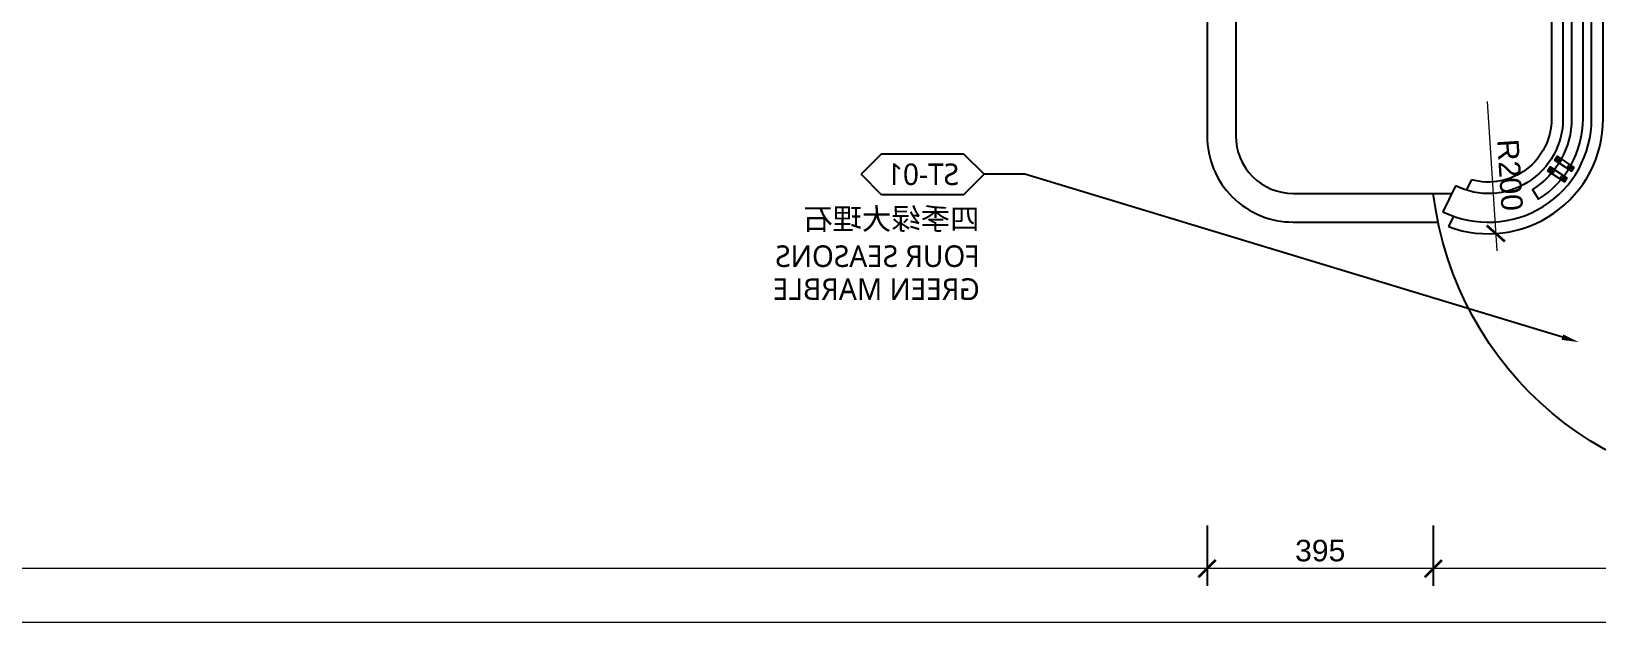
# Model space of a CAD drawing. Header units: millimetres. Extents: x 92928 to 223128, y -11456 to 21098.
# Drawn here: x 217690 to 220417, y 967 to 2026 of the extents above; entities that cross this region are included whole.
import ezdxf
from ezdxf import colors
from ezdxf.entities.mleader import LeaderData, LeaderLine
from ezdxf.enums import TextEntityAlignment as Align
from ezdxf.math import Vec2, Vec3

# ---------------------------------------------------------------- set-up
doc = ezdxf.new("R2010")
doc.units = ezdxf.units.MM
doc.set_wipeout_variables(frame=1)
doc.linetypes.add('DOT', pattern=[6.35, 0, -6.35])
doc.layers.get('Defpoints').update_dxf_attribs({"color": 250})
for name, color, linetype, lineweight in [('_ACM-A-ANNO-DIMS', 2, 'Continuous', 13), ('_ACM-A-ANNO-DIMS @ 15', 2, 'Continuous', 13), ('_ACM-A-DETL-THIN', 2, 'Continuous', 9)]:
    doc.layers.add(name, color=color, linetype=linetype, lineweight=lineweight)
doc.layers.add('I-PL-IDS-MILL', color=40, linetype='Continuous')
doc.layers.add('WALL TYPE$0$G-ANNO-NOTE-CH', color=7, linetype='Continuous')
doc.styles.add('Arial', font='ARIALUNI.ttf')
doc.styles.add('WALL TYPE$0$Aecom Chinese', font='Microsoft YaHei.ttf')
doc.dimstyles.new('Aec-Arch-M-注释性', dxfattribs={"dimscale": 2, "dimtxt": 2.5, "dimasz": 2, "dimexe": 2, "dimexo": 2, "dimgap": 0.8, "dimtad": 1, "dimdec": 0, "dimrnd": 5, "dimzin": 3, "dimdsep": 46, "dimtxsty": 'Arial', "dimblk": 'WALL TYPE$0$_ArchTick', "dimcen": 2.5, "dimdle": 2, "dimclrd": 256, "dimclrt": 256, "dimazin": 2, "dimtfac": 0.75, "dimtdec": 0, "dimtix": 1, "dimtmove": 2, "dimatfit": 2, "dimfxl": 5, "dimfxlon": 1, "dimtolj": 1, "dimtzin": 0, "dimlwd": -1, "dimarcsym": 0})

# ---------------------------------------------------------------- blocks, each defined once
blk = doc.blocks.new('WALL TYPE$0$_ArchTick')
at = {"color": 0, "linetype": 'ByBlock', "const_width": 0.15}
blk.add_lwpolyline([(-0.5, -0.5), (0.5, 0.5)], dxfattribs=at)
blk = doc.blocks.new('*D585')
at = {"layer": '_ACM-A-ANNO-DIMS', "color": 0, "lineweight": -2, "transparency": 16777216}
for p, q in [((214238.1, 1165.4), (214238.1, 1060.4)), ((219738.1, 1165.4), (219738.1, 1060.4))]:
    blk.add_line(p, q, dxfattribs=at)
at = {"layer": '_ACM-A-ANNO-DIMS', "transparency": 16777216}
blk.add_line((219768.1, 1090.4), (214208.1, 1090.4), dxfattribs=at)
at = {"layer": 'Defpoints', "color": 0, "transparency": 16777216}
for p in [(214238.1, 1743.7), (219738.1, 1743.7), (214238.1, 1090.4)]:
    blk.add_point(p, dxfattribs=at)
at = {"layer": '_ACM-A-ANNO-DIMS', "transparency": 16777216, "xscale": 30, "yscale": 30, "zscale": 30, "rotation": 180}
blk.add_blockref('WALL TYPE$0$_ArchTick', (214238.1, 1090.4), dxfattribs=at)
at = {"layer": '_ACM-A-ANNO-DIMS', "transparency": 16777216, "xscale": 30, "yscale": 30, "zscale": 30}
blk.add_blockref('WALL TYPE$0$_ArchTick', (219738.1, 1090.4), dxfattribs=at)
at = {"layer": '_ACM-A-ANNO-DIMS', "transparency": 16777216, "insert": (216988.1, 1121.5), "char_height": 37.5, "attachment_point": 5, "style": 'Arial'}
blk.add_mtext('\\A1;5500', dxfattribs=at)
blk = doc.blocks.new('*D586')
at = {"layer": '_ACM-A-ANNO-DIMS', "color": 0, "lineweight": -2, "transparency": 16777216}
for p, q in [((219738.1, 1165.4), (219738.1, 1060.4)), ((220132.2, 1165.4), (220132.2, 1060.4))]:
    blk.add_line(p, q, dxfattribs=at)
at = {"layer": '_ACM-A-ANNO-DIMS', "transparency": 16777216}
blk.add_line((220162.2, 1090.4), (219708.1, 1090.4), dxfattribs=at)
at = {"layer": 'Defpoints', "color": 0, "transparency": 16777216}
for p in [(219738.1, 1743.7), (220132.2, 1743.7), (219738.1, 1090.4)]:
    blk.add_point(p, dxfattribs=at)
at = {"layer": '_ACM-A-ANNO-DIMS', "transparency": 16777216, "xscale": 30, "yscale": 30, "zscale": 30, "rotation": 180}
blk.add_blockref('WALL TYPE$0$_ArchTick', (219738.1, 1090.4), dxfattribs=at)
at = {"layer": '_ACM-A-ANNO-DIMS', "transparency": 16777216, "xscale": 30, "yscale": 30, "zscale": 30}
blk.add_blockref('WALL TYPE$0$_ArchTick', (220132.2, 1090.4), dxfattribs=at)
at = {"layer": '_ACM-A-ANNO-DIMS', "transparency": 16777216, "insert": (219935.2, 1121.5), "char_height": 37.5, "attachment_point": 5, "style": 'Arial'}
blk.add_mtext('\\A1;395', dxfattribs=at)
blk = doc.blocks.new('*D587')
at = {"layer": '_ACM-A-ANNO-DIMS', "color": 0, "lineweight": -2, "transparency": 16777216}
for p, q in [((220132.2, 1165.4), (220132.2, 1060.4)), ((221308.1, 1165.4), (221308.1, 1060.4))]:
    blk.add_line(p, q, dxfattribs=at)
at = {"layer": '_ACM-A-ANNO-DIMS', "transparency": 16777216}
blk.add_line((221338.1, 1090.4), (220102.2, 1090.4), dxfattribs=at)
at = {"layer": 'Defpoints', "color": 0, "transparency": 16777216}
for p in [(220132.2, 1743.7), (221308.1, 1743.7), (220132.2, 1090.4)]:
    blk.add_point(p, dxfattribs=at)
at = {"layer": '_ACM-A-ANNO-DIMS', "transparency": 16777216, "xscale": 30, "yscale": 30, "zscale": 30, "rotation": 180}
blk.add_blockref('WALL TYPE$0$_ArchTick', (220132.2, 1090.4), dxfattribs=at)
at = {"layer": '_ACM-A-ANNO-DIMS', "transparency": 16777216, "xscale": 30, "yscale": 30, "zscale": 30}
blk.add_blockref('WALL TYPE$0$_ArchTick', (221308.1, 1090.4), dxfattribs=at)
at = {"layer": '_ACM-A-ANNO-DIMS', "transparency": 16777216, "insert": (220720.2, 1121.5), "char_height": 37.5, "attachment_point": 5, "style": 'Arial'}
blk.add_mtext('\\A1;1175', dxfattribs=at)
blk = doc.blocks.new('*D588')
at = {"layer": '_ACM-A-ANNO-DIMS', "color": 0, "lineweight": -2, "transparency": 16777216}
for p, q in [((212668.1, 1071.7), (212668.1, 966.7)), ((221308.1, 1071.7), (221308.1, 966.7))]:
    blk.add_line(p, q, dxfattribs=at)
at = {"layer": '_ACM-A-ANNO-DIMS', "transparency": 16777216}
blk.add_line((221338.1, 996.7), (212638.1, 996.7), dxfattribs=at)
at = {"layer": 'Defpoints', "color": 0, "transparency": 16777216}
for p in [(221308.1, 1743.7), (212668.1, 1713.4), (212668.1, 996.7)]:
    blk.add_point(p, dxfattribs=at)
at = {"layer": '_ACM-A-ANNO-DIMS', "transparency": 16777216, "xscale": 30, "yscale": 30, "zscale": 30, "rotation": 180}
blk.add_blockref('WALL TYPE$0$_ArchTick', (212668.1, 996.7), dxfattribs=at)
at = {"layer": '_ACM-A-ANNO-DIMS', "transparency": 16777216, "xscale": 30, "yscale": 30, "zscale": 30}
blk.add_blockref('WALL TYPE$0$_ArchTick', (221308.1, 996.7), dxfattribs=at)
at = {"layer": '_ACM-A-ANNO-DIMS', "transparency": 16777216, "insert": (216988.1, 1027.8), "char_height": 37.5, "attachment_point": 5, "style": 'Arial'}
blk.add_mtext('\\A1;8640', dxfattribs=at)
blk = doc.blocks.new('*D604')
at = {"layer": '_ACM-A-ANNO-DIMS', "transparency": 16777216}
blk.add_line((220226.1, 1903.4), (220243, 1643.9), dxfattribs=at)
at = {"layer": 'Defpoints', "color": 0, "transparency": 16777216}
for p in [(220228.1, 1873.4), (220241.1, 1673.8)]:
    blk.add_point(p, dxfattribs=at)
at = {"layer": '_ACM-A-ANNO-DIMS', "transparency": 16777216, "xscale": 30, "yscale": 30, "zscale": 30, "rotation": 273.7188638884888}
blk.add_blockref('WALL TYPE$0$_ArchTick', (220241.1, 1673.8), dxfattribs=at)
at = {"layer": '_ACM-A-ANNO-DIMS', "transparency": 16777216, "insert": (220265.7, 1775.7), "char_height": 37.5, "attachment_point": 5, "rotation": 273.7189, "style": 'Arial'}
blk.add_mtext('\\A1;R200', dxfattribs=at)
blk = doc.blocks.new('WHA12202707')
at = {"transparency": 16777216}
for p, q in [((2.38, 2.38), (0, 0)), ((11.91, 2.38), (2.38, 2.38)), ((11.91, 2.38), (14.29, 0)), ((2.38, -2.38), (0, 0)), ((11.91, -2.38), (14.29, 0)), ((2.38, -2.38), (11.91, -2.38))]:
    blk.add_line(p, q, dxfattribs=at)
at = {"transparency": 16777216, "style": 'WALL TYPE$0$Aecom Chinese'}
blk.add_attdef('英文2', (0.49, -14.58), '', height=2.5, dxfattribs=at)
at = {"layer": 'WALL TYPE$0$G-ANNO-NOTE-CH', "transparency": 16777216, "style": 'WALL TYPE$0$Aecom Chinese'}
blk.add_attdef('编号', text='', height=2.5, dxfattribs=at).set_placement((7.1, 0), align=Align.MIDDLE)
for tag, p in [('中文', (0.54, -5.18)), ('英文', (0.49, -9.51))]:
    blk.add_attdef(tag, text='', height=2.5, dxfattribs=at).set_placement(p, align=Align.MIDDLE_LEFT)
blk = doc.blocks.new('*U267')
at = {"color": 250}
for p, q in [((0, 8), (0, 0)), ((2.6, 8), (2.6, 0)), ((5, 8), (5, 0)), ((7.1, 8), (7.1, 0)), ((8.7, 8), (8.7, 0)), ((9.7, 8), (9.7, 0)), ((10, 8), (10, 0))]:
    blk.add_line(p, q, dxfattribs=at)
blk = doc.blocks.new('K_47')
at = {"color": 8, "linetype": 'DOT', "ltscale": 1000}
for points in [[(0, 7.5), (8, 7.5), (8, -27.5), (0, -27.5)], [(22, 7.5), (30, 7.5), (30, -27.5), (22, -27.5)]]:
    blk.add_wipeout(points, dxfattribs=at)
at = {"layer": 'I-PL-IDS-MILL'}
for points in [[(0, 7.5), (8, 7.5), (8, -27.5), (0, -27.5)], [(22, 7.5), (30, 7.5), (30, -27.5), (22, -27.5)]]:
    blk.add_lwpolyline(points, close=True, dxfattribs=at)
at = {"layer": '_ACM-A-DETL-THIN', "xscale": -1, "rotation": 270}
for p in [(0, -2.5), (22, -2.5)]:
    blk.add_blockref('*U267', p, dxfattribs=at)
at = {"layer": '_ACM-A-DETL-THIN', "rotation": 270}
for p in [(0, -17.5), (22, -17.5)]:
    blk.add_blockref('*U267', p, dxfattribs=at)

msp = doc.modelspace()

# ---------------------------------------------------------------- linework, layer by layer
at = {"layer": 'I-PL-IDS-MILL'}
for p, q in [((220171.1, 1756.6), (220149.1, 1711.7)), ((220198.6, 1767.4), (220189.7, 1749.2)), ((220167.6, 1703.9), (220158.8, 1685.8))]:
    msp.add_line(p, q, dxfattribs=at)
for points in [[(221108.1, 3323.4, -0.414214), (221308.1, 3123.4), (221308.1, 1813.4, -0.942452), (220132.2, 1743.7)], [(220158.8, 1685.8, 0.5221), (220428.1, 1873.4), (220428.1, 2623.4, 0.414214), (219928.1, 3123.4), (214048.1, 3123.4, 0.414214), (213548.1, 2623.4), (213548.1, 1873.4, 0.5221), (213817.4, 1685.8, 0.5221)], [(220149.1, 1711.7, 0.554397), (220408.1, 1873.4), (220408.1, 2623.4, 0.414214), (219928.1, 3103.4), (214048.1, 3103.4, 0.414214), (213568.1, 2623.4), (213568.1, 1873.4, 0.554397), (213827, 1711.7)], [(213805.1, 1756.6, -0.554397), (213618.1, 1873.4), (213618.1, 2623.4, -0.414214), (214048.1, 3053.4), (219928.1, 3053.4, -0.414214), (220358.1, 2623.4), (220358.1, 1873.4, -0.554397), (220171.1, 1756.6)], [(213777.6, 1767.4, -0.496077), (213638.1, 1873.4), (213638.1, 2623.4, -0.414214), (214048.1, 3033.4), (219928.1, 3033.4, -0.414214), (220338.1, 2623.4), (220338.1, 1873.4, -0.496077), (220198.6, 1767.4)], [(213811.4, 1743.7), (214088.1, 1743.7, 0.414214), (214188.1, 1843.7), (214188.1, 2253.4, -0.414214), (214418.1, 2483.4), (219558.1, 2483.4, -0.414214), (219788.1, 2253.4), (219788.1, 1843.7, 0.414214), (219888.1, 1743.7), (220164.8, 1743.7)]]:
    msp.add_lwpolyline(points, format="xyb", dxfattribs=at)
at = {"layer": 'I-PL-IDS-MILL', "color": 8}
msp.add_lwpolyline([(213671.3, 1750.4, -0.258654), (213603.1, 1873.4), (213603.1, 2623.4, -0.414214), (214048.1, 3068.4), (219928.1, 3068.4, -0.414214), (220373.1, 2623.4), (220373.1, 1873.4, -0.258654), (220304.9, 1750.4), (220315.5, 1733.5, 0.258654), (220393.1, 1873.4), (220393.1, 2623.4, 0.414214), (219928.1, 3088.4), (214048.1, 3088.4, 0.414214), (213583.1, 2623.4), (213583.1, 1873.4, 0.258654), (213660.7, 1733.5)], format="xyb", close=True, dxfattribs=at)
msp.add_lwpolyline([(213835.8, 1693.7), (214088.1, 1693.7, 0.414214), (214238.1, 1843.7), (214238.1, 2253.4, -0.414214), (214418.1, 2433.4), (219558.1, 2433.4, -0.414214), (219738.1, 2253.4), (219738.1, 1843.7, 0.414214), (219888.1, 1693.7), (220140.4, 1693.7)], format="xyb", dxfattribs=at)

# ---------------------------------------------------------------- dimensions: what is measured, and where the dimension line sits
at = {"layer": '_ACM-A-ANNO-DIMS @ 15'}
dim = msp.add_radius_dim(center=(220228.1, 1873.4), mpoint=(220241.1, 1673.8), dimstyle='Aec-Arch-M-注释性', override={"dimscale": 15, "dimtix": 1, "dimtofl": 1, "dimtmove": 2, "dimatfit": 2}, dxfattribs=at)
dim.commit()
dim.dimension.update_dxf_attribs({"geometry": '*D604', "text_midpoint": (220265.7, 1775.7)})
for base, p1, p2, picture, middle in [((212668.1, 996.7), (221308.1, 1743.7), (212668.1, 1713.4), '*D588', (216988.1, 1027.8)), ((214238.1, 1090.4), (219738.1, 1743.7), (214238.1, 1743.7), '*D585', (216988.1, 1121.5)), ((219738.1, 1090.4), (220132.2, 1743.7), (219738.1, 1743.7), '*D586', (219935.2, 1121.5)), ((220132.2, 1090.4), (221308.1, 1743.7), (220132.2, 1743.7), '*D587', (220720.2, 1121.5))]:
    dim = msp.add_linear_dim(base=base, p1=p1, p2=p2, dimstyle='Aec-Arch-M-注释性', override={"dimscale": 15, "dimzin": 8, "dimtix": 1, "dimtofl": 1, "dimtmove": 2, "dimatfit": 2}, dxfattribs=at)
    dim.commit()
    dim.dimension.update_dxf_attribs({"geometry": picture, "text_midpoint": middle})

# ---------------------------------------------------------------- leaders
ml = msp.add_multileader_block('Standard', dxfattribs=at)
ml.set_content('WHA12202707', color=256, scale=-15)
ml.set_attribute('编号', 'ST-01', width=0)
ml.set_attribute('中文', '四季绿大理石', width=0)
ml.set_attribute('英文', 'FOUR SEASONS ', width=0)
ml.set_attribute('英文2', 'GREEN MARBLE', width=0)
ml.set_leader_properties(color=2)
ml.build(insert=Vec2(0, 0))
ml.multileader.update_dxf_attribs({"text_right_attachment_type": 6, "dogleg_length": 0.36, "arrow_head_size": 30, "scale": 15})
ctx = ml.context
ctx.base_point, ctx.scale, ctx.char_height, ctx.arrow_head_size, ctx.landing_gap_size, ctx.plane_origin = Vec3(219135.2, 1777), 15, 1125, 30, 1.35, Vec3(217583.2, 431)
ctx.right_attachment, ctx.text_align_type = 6, 2
notes = []
notes.append((ctx, [(0, (1, 1, 0), (219420.6, 1777), (-1, 0), 71.1, [(0, [(220385.8, 1484.7)], 0, [])])]))
ctx.block.insert, ctx.block.scale = Vec3(219349.5, 1777), Vec3(-15, 15, 15)
for ctx, leaders in notes:
    for number, flags, end, landing, length, lines in leaders:
        leader = LeaderData()
        leader.index, (leader.has_last_leader_line, leader.has_dogleg_vector, leader.attachment_direction) = number, flags
        leader.last_leader_point, leader.dogleg_vector, leader.dogleg_length = Vec3(end), Vec3(landing), length
        for number, points, colour, breaks in lines:
            line = LeaderLine()
            line.index, line.vertices, line.color, line.breaks = number, Vec3.list(points), colors.encode_raw_color(colour), breaks
            leader.lines.append(line)
        ctx.leaders.append(leader)

# ---------------------------------------------------------------- next in the draw order: block references
at = {"rotation": 56.5484611071734}
msp.add_blockref('K_47', (220337.7, 1779.1), dxfattribs=at)

doc.saveas('drawing.dxf')
